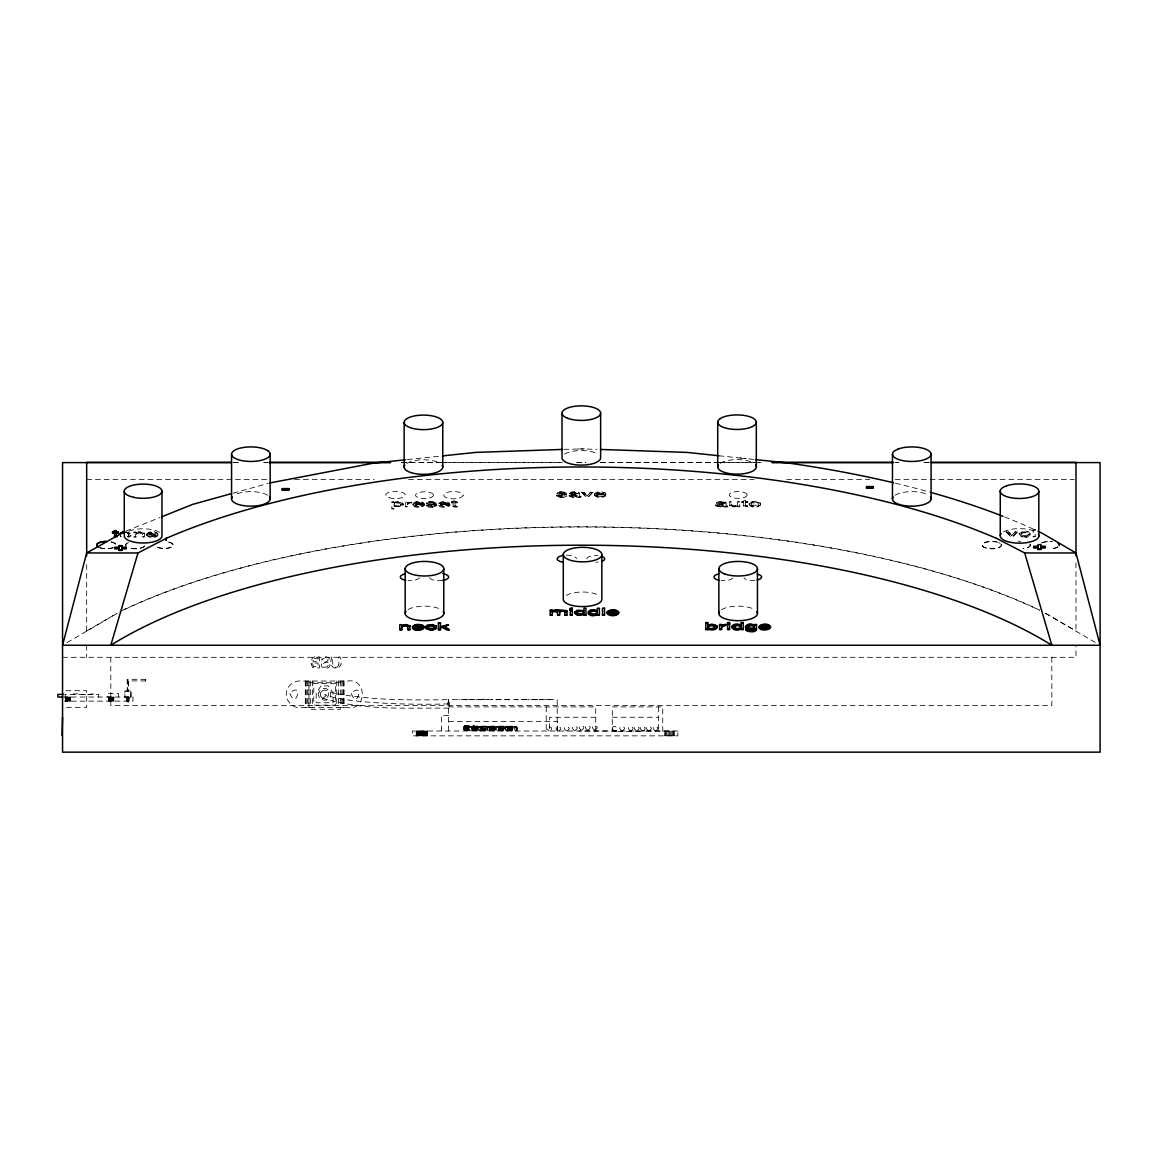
<?xml version="1.0" encoding="UTF-8"?>
<svg xmlns="http://www.w3.org/2000/svg" width="1158" height="1158" viewBox="0 0 1158 1158"><rect width="100%" height="100%" fill="white"/><g stroke="black" fill="none" stroke-linecap="round" stroke-linejoin="round"><path stroke-width="0.75" stroke-dasharray="5 3.75" d="M407.688 504.048L408.702 502.775L411.741 502.442M407.688 504.497L408.702 503.223L411.741 502.89L411.741 501.66L407.515 502.63M760.589 504.005C759.851 508.405 748.879 508.449 749.24 503.397C751.658 499.402 761.501 502.326 760.502 503.426M749.154 504.425L749.24 503.397M1019.04 533.404C1025.047 546.127 1040.217 525.79 1019.04 533.852C1032.762 524.27 1033.11 542.943 1019.04 534.982M131.143 535.416L128.871 537.008L131.143 535.416L130.854 533.317L125.484 531.826M393.908 506.48L400.914 506.813L403.187 504.237M146.719 534.851C147.558 530.451 157.763 530.422 158.139 535.039L148.817 535.039L151.582 536.646L157.879 535.271L151.582 536.197L148.817 534.591L158.139 535.039M424.421 504.845L415.1 504.396L424.421 504.845C424.349 499.923 411.568 500.242 413.377 505.713C415.157 508.955 427.577 506.321 422.12 505.091L418.805 506.046L415.259 505.424L418.805 506.495L424.146 505.525M413.001 504.656C414.723 500.936 421.787 501.298 424.291 503.962M449.912 504.845L440.59 504.396L449.912 504.845C449.608 499.228 436.088 501.284 438.868 505.713C440.648 508.955 453.067 506.321 447.61 505.091L444.296 506.046L440.749 505.424L444.296 506.495L449.637 505.525M594.43 494.842C595.371 490.529 602.377 491.426 605.345 493.062L605.721 494.148M464.054 726.08L515.961 726.24L517.423 728.947L516.772 730.539L464.865 730.38L463.403 728.31L464.865 725.603M470.162 726.24L468.701 728.31L470.162 731.016M577.364 493.67L574.542 492.961L569.606 493.8C570.72 490.702 577.321 491.122 579.362 493.12M724.112 503.267L721.289 502.558L716.353 503.412L718.293 501.631L724.894 501.747L726.037 502.413L726.182 506.133L727.629 506.321M436.32 505.206C425.406 503.744 428.561 501.921 436.001 503.542C435.538 500.097 424.436 500.907 427.461 504.396C440.909 505.829 430.776 507.58 426.347 505.12C427.157 508.333 436.508 508.362 436.32 504.758C425.406 503.296 428.561 501.472 436.001 503.093M426.81 504.034C427.201 501.023 433.787 501.53 435.929 503.209M558.851 495.291C558.894 498.345 568.303 495.885 562.933 495.262C556.868 496.753 555.232 490.76 561.891 491.817C578.088 494.234 544.521 491.079 566.769 494.944C566.913 498.548 557.62 498.519 556.795 495.291C564.959 496.999 568.491 495.74 557.041 493.265M612.293 728.31C614.261 722.824 619.993 729.945 614.927 731.509M436.32 504.758C435.611 507.797 428.692 507.276 426.419 505.496M577.364 493.424C561.225 495.494 572.906 498.201 580.882 497.289L580.882 496.275L579.362 495.914M723.996 503.238C707.668 504.931 720.102 507.899 727.629 506.9L727.629 505.872L726.109 505.525M751.499 503.194C748.994 508.695 764.121 505.481 756.391 502.239C744.319 504.092 756.652 501.819 758.258 503.209M1021.052 533.968C1021.906 531.232 1028.116 531.232 1028.29 534.446C1027.045 537.978 1019.214 536.053 1021.284 533.201M393.908 504.627C393.995 501.067 402.289 501.544 400.842 505.395C398.815 508.695 392.62 504.15 394.14 505.395M128.885 535.604L127.626 536.4L128.885 535.604L128.9 533.621L126.323 532.55L129.131 534.403M1028.043 535.199L1028.29 534.446M400.842 505.395L401.088 504.208M135.891 532.767C139.278 530.957 146.704 530.986 144.099 537.167L142.087 537.167C145.575 530.639 133.025 531.073 136.051 537.167L134.024 537.167L134.024 531.956L135.891 531.956L135.891 533.201L140.089 532.275L144.026 533.288M136.051 534.547L136.297 533.447M737.964 506.104L733.738 506.972L729.974 506.205L729.699 501.544L731.711 501.544C728.498 506.553 737.053 508.116 737.762 504.251M737.53 505.351L737.762 501.559L739.774 501.559L739.774 506.77L737.964 506.77L737.964 505.655L733.738 506.524L729.772 505.51M490.008 730.105L489.313 726.399M148.977 535.618L149.165 533.375L151.047 532.622L154.969 532.926L155.997 534.374L148.919 534.417L149.165 533.375M415.186 503.788L417.329 502.427L422.019 503.18C420.441 506.336 406.936 503.021 422.265 503.73M415.186 504.237L415.447 503.18M440.677 503.788L442.819 502.427L447.509 503.18C445.931 506.336 432.426 503.021 447.755 503.73M440.677 504.237L440.937 503.18M596.688 495.161L599.294 496.189L605.576 495.711L600.235 496.666L596.688 495.61L597.629 492.903L601.538 492.613L603.68 494.408L603.448 493.366M596.688 495.61L596.877 493.366M422.25 504.237L422.019 503.18M447.741 504.237L447.509 503.18M603.709 493.916L596.631 493.959M568.983 495.957L570.373 494.842L577.364 493.873M727.629 506.451C719.827 506.379 707.755 506.292 724.112 503.021M571.082 495.942L571.806 494.929L577.364 494.365C576.829 499.055 563.439 495.928 577.364 495.219M717.83 505.105L724.112 503.962C723.576 508.651 710.187 505.525 724.112 504.816M717.83 505.539L724.112 504.41M749.24 503.846C751.774 500.994 757.998 500.965 760.502 503.875M403.1 504.106L400.017 502.254L393.734 502.934L393.734 501.761L391.882 501.761L391.882 508.97L393.908 508.97L393.908 506.032L399.988 506.567L403.1 504.772M749.154 503.976C750.731 508.319 758.837 506.292 760.502 505.004M146.82 534.301C149.368 531.406 155.433 531.45 158.009 534.156M449.782 503.962L444.281 502.08L438.593 503.658M594.532 494.292L598.976 492.309L605.345 493.062M426.81 503.585C434.105 503.469 436.479 507.551 428.388 505.12M146.82 534.967C149.353 537.746 155.085 537.717 157.879 535.271M146.719 534.403C147.717 538.6 155.172 538.166 157.879 535.72M413.088 504.772C415.621 507.551 421.367 507.537 424.146 505.091M438.578 505.221L444.238 506.741L449.637 505.091M594.532 494.958C597.065 497.737 602.797 497.708 605.576 495.262M594.43 494.394C595.429 498.591 602.884 498.157 605.576 495.711M487.88 726.717L487.88 730.539M489.689 730.539L490.601 728.31L488.879 726.24M571.574 493.8C571.878 491.875 577.741 491.658 577.249 494.075M718.307 503.412L720.044 502.167L724.112 502.833M569.693 493.438L574.571 492.266L579.362 493.554M726.109 503.165L723.388 501.95L716.44 502.601M557.114 493.395C559.502 490.095 570.156 494.466 564.149 492.946M321.331 691.891L322.069 691.08A4.14 3.937 -67.5 0 1 326.947 690.863L327.685 691.615A4.285 4.067 -67.5 0 1 327.714 696.725L326.99 697.536A4.14 3.937 -67.5 0 1 322.112 697.753L321.374 697.015M556.868 495.682C559.213 498.548 566.305 495.827 566.899 496.189M587.28 495.812L590.855 491.947L593.128 491.947L588.278 497.158L586.078 497.158L581.634 491.947L583.907 491.947L587.28 496.261L590.855 491.947M1011.889 535.416L1015.465 531.551L1017.737 531.551L1012.888 536.762L1010.688 536.762L1006.244 531.551L1008.517 531.551L1011.889 535.865L1015.465 531.551M1021.284 533.65L1023.875 532.593L1028.058 533.216M401.088 504.656L398.931 502.919L394.14 503.426M751.499 505.192L758.244 505.192M1021.284 535.184L1025.452 535.792L1028.043 534.75M581.634 491.947L586.078 496.71L588.278 496.71L593.128 491.947M1006.244 531.551L1010.688 536.313L1012.888 536.313L1017.737 531.551M394.14 504.946L397.426 506.032L400.842 504.946M136.297 533.881L139.481 532.941L142.087 533.867M731.711 504.931L734.317 505.858L737.53 504.902M557.201 731.016L557.201 699.649L448.624 699.649C445.83 709.608 451.519 710.129 448.537 699.664C410.468 700.228 371.964 700.445 334.43 693.251L335.371 693.468L326.035 690.356M473.854 730.38L475.316 728.31L473.854 725.603M488.256 726.399L486.968 728.31L488.256 730.857M497.144 726.399C492.686 732.174 503.296 730.973 498.099 726.399M501.906 726.399C498.229 729.062 504.454 733.636 504.251 728.31C503.339 723.171 497.636 729.308 501.892 731.016M498.099 730.857L499.141 728.947L498.476 726.717M502.76 730.857L503.802 728.947L502.76 726.399M516.772 730.539L515.961 731.016M149.165 533.824L155.737 533.375M415.447 503.629L418.733 502.775L422.019 503.629M440.937 503.629L444.223 502.775L447.509 503.629M596.877 493.815L600.162 492.961L603.448 493.815M86.676 630.951L117.074 613.219M67.063 642.618L120.114 611.67M411.741 502.109L407.515 503.079L407.515 501.761L405.662 501.761L405.662 506.987L407.688 506.987L407.746 503.614M895.062 495.248L898.13 493.742A19.31 7.281 0 0 1 928.484 495.248M393.734 502.485C396.528 501.269 402.651 500.647 403.187 504.685M571.27 495.624L577.364 494.799M1003.436 531.884L1006.736 530.451A19.31 7.281 0 0 1 1036.801 532.651M564.149 493.395L559.14 493.684L566.769 494.944M126.208 531.015L159.963 517.496M473.405 725.603L471.928 728.31M475.634 726.24L474.158 728.31L475.634 731.016M465.313 730.38L466.79 728.31L465.313 725.603M478.688 726.24L477.226 728.31L478.688 731.016M479.904 726.24L478.428 728.31L479.904 731.016M470.611 731.016L472.073 728.31M484.16 726.24L482.698 728.31L484.16 731.016M476.068 731.016L477.545 728.947L476.068 726.24M479.137 731.016L480.613 728.947L479.137 726.24M492.7 726.24L491.224 728.31L492.7 731.016M480.353 731.016L481.815 728.947L480.353 726.24M493.351 726.24L491.889 728.31L493.351 731.016M484.609 731.016L486.085 728.947L484.609 726.24M493.149 731.016L494.611 728.947L493.149 726.24M493.8 731.016L495.262 728.947L493.8 726.24M506.104 726.24L504.642 728.31L506.104 731.016M506.987 726.24L505.51 728.31L506.987 731.016M510.866 726.24L509.404 728.31L510.866 731.016M515.513 726.24L514.051 728.31L515.513 731.016M506.553 731.016L508.015 728.947L506.553 726.24M507.436 731.016L508.898 728.947L507.436 726.24M511.315 731.016L512.791 728.947L511.315 726.24M580.882 496.84L571.43 496.825L569.099 495.132M322.517 698.94L325.803 695.712L326.353 692.614M233.019 493.178L268.222 483.407M558.721 731.016C566.132 725.661 550.687 725.661 558.098 731.016M567.116 731.016C574.527 725.661 559.082 725.661 566.494 731.016M575.135 730.539C582.546 725.183 567.102 725.183 574.513 730.539M581.837 730.061C589.248 724.705 573.789 724.705 581.2 730.061M588.119 730.061C595.53 724.705 580.071 724.705 587.482 730.061M595.198 730.061C602.609 724.705 587.149 724.705 594.561 730.061M622.468 730.857C629.865 725.501 614.42 725.501 621.832 730.857M631.023 730.857C638.434 725.501 622.99 725.501 630.401 730.857M637.117 730.857C644.528 725.501 629.084 725.501 636.495 730.857M643.095 730.857C650.492 725.501 635.047 725.501 642.458 730.857M649.233 730.857C656.644 725.501 641.199 725.501 648.61 730.857M655.848 730.857C663.259 725.501 647.814 725.501 655.225 730.857M128.871 536.559L127.887 537.211M407.384 459.581L440.547 456.093M578.276 448.884L596.963 449.318M579.289 492.816L579.362 496.362L580.882 496.71M453.154 506.307L457.077 506.683M452.995 505.988L453.618 506.987L457.077 507.132L457.077 506.046L455.051 505.858M743.61 505.771L747.706 506.466M745.622 505.887L745.622 500.242L743.61 500.242L743.769 506.538L747.706 506.914L747.706 505.829L745.68 505.641L747.706 506.278M454.993 505.641L457.077 506.48M563.874 449.376L584.37 448.884M448.711 708.131C406.936 707.726 363.38 710.824 323.024 698.26M233.163 462.375L238.591 462.375M263.908 462.375L267.527 462.375M401.363 462.375L442.964 462.375M444.773 462.375L562.325 462.375M576.8 462.375L585.847 462.375M600.307 462.375L717.873 462.375M719.683 462.375L761.269 462.375M895.105 462.375L898.724 462.375M924.055 462.375L929.469 462.375M233.163 462.592L238.591 462.592M263.908 462.592L267.527 462.592M401.363 462.592L439.345 462.592M441.155 462.592L562.325 462.592M576.8 462.592L585.847 462.592M600.307 462.592L714.254 462.592M716.064 462.592L761.269 462.592M895.105 462.592L898.724 462.592M924.055 462.592L929.469 462.592M86.676 479.571L267.527 479.571M294.653 479.571L374.237 479.571M408.6 479.571L754.046 479.571M786.6 479.571L869.788 479.571M895.105 479.571L1074.161 479.571M581.634 492.396L583.907 492.396L587.28 496.261M590.855 492.396L593.128 492.396M569.606 493.351L571.574 493.351M596.529 494.582L605.851 494.582L596.529 495.031M556.795 495.74L558.851 495.74M452.995 500.907L454.993 500.907M743.61 500.69L745.622 500.69M743.61 501.559L741.902 501.559L741.902 502.615L743.61 502.615M745.622 501.559L747.706 501.559L747.706 502.615L745.622 502.615M452.995 501.761L451.287 501.761L451.287 502.833L452.995 502.833M454.993 501.761L457.077 501.761L457.077 502.833L454.993 502.833M729.699 501.993L731.711 501.993M737.762 501.993L739.774 501.993M741.902 501.993L743.61 501.993M745.622 501.993L747.706 501.993M391.882 502.21L393.734 502.21M405.662 502.21L407.515 502.21M451.287 502.21L452.995 502.21M454.993 502.21L457.077 502.21M741.902 502.167L743.61 502.167M745.622 502.167L747.706 502.167M451.287 502.384L452.995 502.384M454.993 502.384L457.077 502.384M718.307 502.963L716.353 503.412M426.347 505.554L428.388 505.554M737.964 506.321L739.774 506.321M405.662 506.538L407.688 506.538M391.882 508.521L393.908 508.521M1033.139 530.132L1035.165 530.132M1006.244 532L1008.517 532L1011.889 535.865M1015.465 532L1017.737 532M134.024 532.405L135.891 532.405M148.919 533.983L155.968 534.417M1033.139 536.313L1035.165 536.313M134.024 536.719L136.051 536.719M142.087 536.719L144.099 536.719M62.546 657.31L1075.97 657.31L1075.97 645.252M145.763 679.341L127.264 679.341L127.264 691.008M145.763 680.918L128.422 680.918L128.48 691.094M308.954 682.728L340.322 682.728M65.992 690.718L86.676 690.718L86.676 707.364L62.546 707.364M131.013 697.044L131.013 691.008L124.847 691.008L124.847 697.044M130.883 691.094L124.905 691.094L124.905 697.116L130.883 697.116L130.912 691.008M73.186 693.903L77.774 693.903M93.451 693.903L88.92 694.38M62.546 697.044L132.996 697.044L132.996 701.14L64.356 701.14M126.729 698.491L129.146 698.491M482.915 699.171L489.212 699.649M501.023 699.649L494.727 699.649M448.624 706.901L595.719 706.901L595.719 731.016M448.624 715.586L441.372 715.586L441.372 731.016M595.719 717.265L549.63 717.265L549.63 731.016C557.041 725.661 541.597 725.661 549.008 731.016M612.293 717.265L658.381 717.265M448.624 721.376L557.432 721.376L557.432 731.016M464.445 725.762L474.273 725.762M469.728 726.399L516.396 726.399M463.736 726.515L516.772 726.717M463.518 727.065L517.09 727.166M463.403 727.673L475.316 727.673M468.816 727.702L517.308 727.702M463.403 728.31L517.423 728.31M463.518 728.918L517.423 728.947M463.736 729.453L517.308 729.554M464.054 729.902L517.09 730.105M464.445 730.22L474.273 730.22M617.793 731.509L643.182 731.509M125.484 532.275L131.143 533.824M718.771 455.745L746.389 458.655M739.991 457.975L753.511 459.393M614.377 731.016L612.293 728.947M498.447 726.399C495.566 725.226 494.712 730.293 497.216 731.016M470.611 726.24L473.405 730.38M267.585 495.248L264.516 493.742A19.31 7.281 0 0 0 234.148 495.248M159.428 532.347L156.431 530.871A18.846 7.107 0 0 0 126.787 532.347L126.772 531.869M120.635 535.879C122.458 537.963 118.97 534.301 120.635 536.328M1045.573 613.219L1075.97 630.951M1045.573 613.451L1095.569 642.618M745.839 506.22L745.622 505.438M440.59 504.396L440.749 505.424M415.1 504.396L415.259 505.424M729.699 505.221L729.772 505.959M144.026 532.839L144.099 533.563M605.721 493.699L605.851 495.031M1075.97 562.802L1075.97 631.182M1051.84 657.31L1051.84 705.569L110.806 705.569L110.806 657.31M1030.302 533.418L1030.287 535.01M747.098 494.944A8.946 3.373 0 0 1 733.694 497.868A8.946 3.373 0 0 1 733.694 492.034A8.946 3.373 0 0 1 747.098 494.944L747.098 495.175M735.055 505.829L735.026 506.929M723.924 502.514L723.996 503.687M723.041 505.525L723.157 506.582M718.003 504.772L717.989 505.872M715.832 504.743L715.803 505.872M673.609 731.016L673.609 735.851M672.841 731.016L672.841 735.851M671.828 731.016L671.828 735.851M670.67 731.016L670.67 735.851M669.425 731.016L669.425 735.851M668.557 731.016L645.281 731.016M668.282 731.509L668.18 735.851M667.008 735.851L666.791 731.509M666.009 735.851L665.807 731.509M665.372 731.509L665.242 735.851M664.953 731.509L664.591 735.851M662.752 731.509L662.723 706.901L612.293 706.901L612.293 731.509M658.381 706.901L658.497 731.509M645.035 731.016L643.53 731.016M616.823 731.016L608.008 731.016M606.995 731.016L578.928 731.016M594.532 493.844L594.532 495.392M576.308 495.928L576.409 496.97M571.27 495.175L571.241 496.261M569.693 492.99L569.606 493.8M566.378 492.946L566.45 493.728M564.771 495.248L564.684 496.232M559.314 492.932L559.271 493.916M557.114 492.946L557.041 493.713M556.795 495.291L556.868 496.131M550.745 699.649L543.898 699.171M546.243 706.901L546.243 731.016M542.928 699.649L539.121 699.649M537.732 699.649L531.073 699.649M529.467 699.649L528.193 699.649M526.123 699.649L515.773 699.649M509.694 699.649L502.659 699.649M492.599 699.649L491.325 699.649M481.019 699.649L473.94 699.649M473.376 699.649L469.569 699.649M468.324 699.649L458.727 699.649M463.084 495.059L463.084 495.277A9.655 3.633 0 0 1 448.363 498.258A9.655 3.633 0 0 1 448.855 491.962A9.655 3.633 0 0 1 463.084 495.277M455.051 506.307L454.993 500.459L452.995 500.459L453.154 506.755M448.624 699.649L448.624 731.016M436.537 505.235L436.436 506.003M435.929 502.76L436.001 503.542M434.322 505.062L434.236 506.046M433.7 502.76L433.859 503.542M433.425 494.944L433.425 495.175A8.946 3.373 0 0 1 420.007 498.085A8.946 3.373 0 0 1 420.007 492.251A8.946 3.373 0 0 1 433.425 495.175M427.259 731.016L427.259 735.851M427.085 731.016L427.085 735.851M426.665 502.775L426.578 503.527M426.607 731.016L426.607 735.851M426.347 505.12L426.419 505.945M425.84 731.016L425.724 735.851M425.247 731.016L425.247 735.851M424.841 731.016L424.841 735.851M424.479 731.016L424.479 735.851M423.683 731.016L423.683 735.851M423.481 731.016L423.481 735.851M422.424 731.016L422.424 735.851M422.308 731.016L422.308 735.851M421.179 731.016L421.179 735.851M421.063 731.016L421.063 735.851M420.021 731.016L420.021 735.851M419.818 731.016L419.818 735.851M419.022 731.016L419.022 735.851M418.646 731.016L418.646 735.851M418.255 731.016L418.255 735.851M417.763 731.016L417.763 735.851M417.604 731.016L417.647 735.851M416.88 731.016L416.88 735.851M416.402 731.016L416.402 735.851M416.243 731.016L416.243 735.851M413.102 503.658L413.088 505.221M403.1 503.658L403.1 505.221M343.984 681.034L343.984 707.581M343.738 681.034L343.738 707.581M343.014 681.034L343.014 707.581M341.856 681.034L341.856 707.581M340.322 681.034L340.322 709.275L308.954 709.275L308.954 681.034M338.614 681.034L338.614 707.581M336.732 681.034L336.732 707.581M312.544 681.034L312.544 707.581M310.662 681.034L310.662 707.581M308.925 681.034L308.925 707.581M307.42 681.034L307.42 707.581M306.277 681.034L306.277 707.581M305.553 681.034L305.553 707.581M305.307 681.034L305.307 707.581M146.82 533.852L146.82 535.401M145.647 680.991L145.676 679.341L145.604 680.918M138.786 531.869L138.743 532.955M129.146 701.14L129.103 697.044L128.784 701.14M128.596 680.918L128.596 691.008M128.596 697.044L128.596 702.269L127.264 702.269L127.264 697.044M128.451 697.044L128.48 702.356M128.248 697.044L128.248 701.14M127.93 697.044L127.93 701.14M127.655 697.044L127.626 701.14M127.293 679.341L127.308 691.094M127.293 697.044L127.308 702.356M126.888 697.044L126.888 701.14L126.729 697.044M118.521 697.044L118.521 693.425L107.665 693.425L107.665 697.044M113.831 701.14L113.831 697.044L113.701 701.14M113.484 697.044L113.354 701.14M113.05 697.044L112.934 701.14M112.5 697.044L112.5 701.14M110.488 697.044L110.488 701.14M110.357 697.044L110.357 701.14M109.851 697.044L109.721 701.14M109.301 697.044L109.301 701.14M109.17 697.044L109.17 701.14M108.881 697.044L108.881 701.14M108.519 697.044L108.62 701.14M108.389 697.044L108.389 701.14M98.734 697.044L98.734 694.38L65.21 694.38L65.181 701.14M86.676 564.597L86.676 631.182M86.676 645.252L86.676 657.31M85.591 694.38L81.161 694.38M70.406 697.044L70.406 701.14M70.175 697.044L70.175 701.14M69.914 697.044L69.914 701.14M69.494 697.044L69.625 701.14M68.944 697.044L69.075 701.14M67.063 697.044L67.063 701.14M66.932 697.044L66.932 701.14M66.295 697.044L66.295 701.14M65.876 697.044L65.876 701.14M65.745 697.044L65.745 701.14M65.326 697.044L65.326 701.14M448.624 703.89A102.946 12.796 0 0 1 324.529 694.308M321.171 697.015A4.285 4.067 -67.5 0 1 321.142 691.891M598.107 562.093A8.946 3.373 0 0 1 595.805 562.209M586.86 558.836A8.946 3.373 0 0 1 598.107 555.579M1001.077 544.26A9.655 3.633 0 0 1 991.755 548.834A9.655 3.633 0 0 1 982.433 544.26A9.655 3.633 0 0 1 996.575 542.045M998.572 542.624A9.655 3.633 0 0 1 1000.107 543.377M111.211 542.045A9.655 3.633 0 0 1 115.713 546.142M113.209 547.763A9.655 3.633 0 0 1 99.559 547.763M113.209 547.546A9.655 3.633 0 0 1 99.559 547.546M111.211 541.828A9.655 3.633 0 0 1 115.713 545.91M564.597 454.197A19.31 7.281 0 0 1 598.035 454.182M406.748 463.417A19.31 7.281 0 0 1 440.185 463.446M144.663 546.142A9.655 3.633 0 0 1 128.524 547.763M126.019 546.142A9.655 3.633 0 0 1 128.524 542.624M144.663 545.91A9.655 3.633 0 0 1 128.524 547.546M126.019 545.91A9.655 3.633 0 0 1 126.989 543.16M168.764 542.277A8.946 3.373 0 0 1 170.617 547.575A8.946 3.373 0 0 1 156.562 546.88M168.764 542.06A8.946 3.373 0 0 1 170.617 547.358A8.946 3.373 0 0 1 156.562 546.663M720.218 463.316A19.31 7.281 0 0 1 753.641 463.186M754.958 580.288A8.946 3.373 0 0 1 744.001 577.9M121.59 610.744A585.832 220.831 0 0 1 1039.551 610.034M895.452 483.219A585.832 220.831 0 0 1 929.454 492.005M1004.608 516.946A585.832 220.831 0 0 1 1036.54 530.625M1030.027 544.028A9.655 3.633 0 0 1 1023.209 548.487M1018.2 541.452A9.655 3.633 0 0 1 1020.705 541.336M1030.027 544.26A9.655 3.633 0 0 1 1023.209 548.704M721.448 609.774A19.31 7.281 0 0 1 754.871 609.774M408.065 609.586A19.31 7.281 0 0 1 441.488 609.962M566.175 595.458A19.31 7.281 0 0 1 599.583 595.863M124.586 609.542A585.832 220.831 0 0 1 1039.551 610.252M1001.077 544.028A9.655 3.633 0 0 1 990.915 548.602A9.655 3.633 0 0 1 982.997 543.435A9.655 3.633 0 0 1 998.572 542.407M1058.021 546.793A9.655 3.633 0 0 1 1049.655 548.617M1041.303 543.16A9.655 3.633 0 0 1 1052.159 541.452M733 577.972A9.655 3.633 0 0 1 721.188 580.549M442.501 580.419A9.655 3.633 0 0 1 429.372 577.451M1058.021 547.01A9.655 3.633 0 0 1 1049.655 548.834M1042.837 542.624A9.655 3.633 0 0 1 1052.159 541.683M566.465 555.203A9.655 3.633 0 0 1 576.481 558.692M419.514 577.654A9.655 3.633 0 0 1 408.34 580.621M289.978 693.512C296.723 710.925 302.86 679.992 289.978 693.512M329.943 664.504C330.363 671.249 317.133 667.992 322.648 662.637C333.403 661.102 325.427 655.341 321.692 660.234C321.548 654.009 333.475 657.426 328.394 662.246C317.958 661.84 325.384 671.987 328.611 664.576L329.943 664.504M338.874 664.735C335.14 672.624 330.03 661.088 333.229 657.006L331.825 657.006C326.18 671.872 345.938 671.901 340.278 657.006L338.874 657.006L338.874 664.735M313.239 660.219L313.094 661.739L318.016 661.739L318.016 658.251L314.339 658.468L313.239 660.219M311.328 663.968L312.588 667.529L319.42 668.007L319.42 657.006C316.018 654.791 308.549 658.83 313.225 662.202L311.328 663.968M318.812 692.745C316.525 700.156 328.742 703.427 330.464 695.871C332.751 688.46 320.534 685.189 318.812 692.745M351.323 693.251C356.91 711.07 365.074 680.615 351.323 693.251M286.822 690.53C283.971 699.49 292.366 709.159 301.645 707.581L347.632 707.581C367.216 710.853 367.216 677.763 347.632 681.034L301.645 681.034C295.203 680.122 288.689 684.291 286.822 690.53M312.747 664.113L313.384 666.443L318.016 666.762L318.016 662.984L313.746 663.114L312.747 664.113M321.012 685.869L316.192 693.106L316.192 702.761L333.084 702.761L333.084 693.106L328.264 685.869L321.012 685.869M1035.165 529.684L1033.139 529.684L1033.139 536.762L1035.165 536.762L1035.165 529.684M335.502 683.452L313.775 683.452L313.775 705.164L335.502 705.164L335.502 683.452M677.85 731.016L412.422 731.016L412.422 735.851L677.85 735.851L677.85 731.016M674.245 735.851L674.245 731.016L674.086 735.851M111.863 701.14L111.863 697.044L111.733 701.14M111.182 701.14L111.182 697.044L111.052 701.14M68.438 701.14L68.438 697.044L68.308 701.14M67.743 701.14L67.743 697.044L67.613 701.14M389.102 497.665A9.655 3.633 0 0 0 404.982 495.682A9.655 3.633 0 0 0 392.504 491.484A9.655 3.633 0 0 0 389.102 497.665"/><path stroke-width="1.5" d="M721.608 627.173L722.172 625.653L725.661 625.103M119.795 534.374L120.649 532.868L124.239 531.869M705.801 629.199C709.116 629.518 718.09 631.588 716.759 625.769L712.894 624.336L707.799 625.088M754.669 625.132C743.364 620.471 743.016 633.194 754.48 628.562L754.48 629.257M427.809 627.607L429.835 625.378L436.32 626.29L432.368 624.582L426.564 625.653L426.086 628.635L432.383 630.082L436.465 628.273L428.04 628.36L432.513 629.344L434.438 627.824M574.643 612.886L576.93 610.324L583.965 610.671M597.383 610.671C585.21 606.199 585.774 619.429 597.6 614.652M741.25 625.031C729.207 620.399 729.858 633.947 741.467 629.026M731.928 627.26L732.305 625.783M412.61 626.579C411.09 632.804 427.606 629.416 421.642 628.012L417.372 628.924L414.607 627.332C434.293 630.821 418.342 620.095 412.61 626.579L412.595 628.143M609.282 612.712L612.046 614.305L616.317 613.393C621.542 614.261 606.531 617.518 607.284 611.96C609.224 609.311 613.277 609.89 616.128 610.266C628.432 616.302 592.534 611.554 618.604 612.712M770.519 627.071C769.448 622.078 756.811 624.046 759.489 628.374C761.255 631.631 773.689 628.997 768.232 627.752L763.962 628.678L761.197 627.071L770.519 627.071L761.197 627.071M747.88 629.749C750.891 632.673 760.343 629.518 748.198 630.097C741.019 630.14 757.477 634.758 756.521 628.418M756.304 630.01L756.521 624.437L754.669 624.437L754.669 625.581C743.364 620.92 743.016 633.629 754.48 629.011M754.292 630.024L754.48 628.808M124.673 531.623L86.676 552.959L62.546 645.252L1100.1 645.252L1075.97 552.959L1042.533 533.447A585.832 220.831 0 0 0 1038.06 531.319M996.502 538.383A549.732 207.224 0 0 0 166.419 538.253L137.976 552.959L110.806 645.252A549.76 207.239 0 0 1 1051.84 645.252L1024.671 552.959L996.517 538.383M754.249 628.099L754.48 626.883C753.757 624.191 748.3 624.234 747.518 626.854C749.588 631.892 760.98 627.404 747.75 628.085M747.518 627.303L747.75 626.087M708.045 628.056L708.045 626.55L709.897 625.132L707.799 626.854C708.001 630.111 714.718 630.053 715.022 626.883M583.719 613.697L583.965 612.51C583.096 609.759 577.031 609.817 576.742 612.944L579.651 614.753L583.719 613.697L578.942 614.218L576.742 612.495M590.16 612.495C590.421 615.694 597.166 615.752 597.383 612.51C596.515 609.759 590.45 609.817 590.16 612.944M597.152 613.697L597.152 611.742M741.004 627.622L741.25 626.869C740.367 624.205 734.968 624.263 734.027 626.854C734.389 630.647 741.467 629.084 741.25 627.318L741.004 626.102M734.273 626.102L734.273 628.056M401.84 626.84L405.271 625.219L407.877 626.608M401.84 627.274L403.288 625.913L407.703 625.769M425.797 626.594C426.231 630.821 434.308 630.661 436.465 627.824M414.709 627.158L416.837 625.349L420.759 625.667L421.758 627.158L421.526 626.116M609.383 612.09L611.511 610.729L616.201 611.496C614.623 614.652 601.118 611.323 616.461 612.032M609.383 612.539L609.629 611.496M761.544 625.856C760.198 626.956 766.205 623.033 768.116 625.856L768.347 626.898M421.787 626.652L414.709 626.71M616.432 612.539L616.201 611.496M768.347 626.449L761.298 626.449M559.632 611.844L562.6 610.599L564.93 612.003M559.632 612.293L561.456 611.135L564.786 611.149M552.294 612.293L554.841 610.425L566.725 610.686L556.014 609.933L552.12 610.744M721.666 626.739L725.661 625.552L725.661 624.321L721.434 625.306M715.022 627.332L712.836 625.132L707.799 625.523L707.799 622.57L705.801 622.57L705.801 629.648L707.61 629.648L707.61 628.591C710.39 629.778 716.788 630.372 717.019 626.261L717.019 627.81M123.11 531.985L119.882 533.809M426.564 625.653L425.797 628.157M574.744 612.35L577.856 610.556L583.965 611.12L583.965 608.211L585.977 608.211L585.977 615.289L584.182 615.289L584.182 614.203L577.856 614.869L574.73 613.016M588.163 613.465L591.289 614.869L597.6 614.203L597.6 615.289L599.395 615.289L599.395 608.211L597.383 608.211L597.383 611.12L592.331 610.425L588.163 611.902M422.627 625.291C407.949 621.904 412.653 634.598 423.654 628.012M770.519 627.52C769.404 622.816 760.806 625.002 759.199 626.319M745.824 629.749L750.876 631.182L756.304 629.561M607.183 612.524C608.022 616.678 616.534 616.592 618.343 613.393M759.199 627.882L764.845 629.416L770.258 627.752M436.175 625.899L436.32 626.739L431.297 625.711L428.04 626.362M747.75 626.536L751.803 625.479L754.48 627.332M590.421 613.697L594.619 614.305L597.152 613.248M583.965 612.958L581.866 611.221L577.002 611.742M597.152 612.191L594.604 611.12L590.421 611.742M734.273 626.55L737.704 625.45L741.004 626.55M708.045 627.607L710.563 628.664L714.761 628.07M718.423 464.98L718.336 465.067A19.31 7.281 0 0 0 729.801 473.636A19.31 7.281 0 0 0 753.829 470.466L755.711 468.701A19.31 7.281 0 0 0 755.624 464.937M166.39 538.282L166.115 540.395L166.115 538.383M618.604 613.147C617.518 608.515 609.571 610.831 607.574 611.467M414.607 627.332L415.259 628.794L417.372 629.373L423.654 628.461M609.282 613.147L612.046 614.753L618.343 613.841M761.371 627.65L764.917 629.156L768.232 627.752M609.629 611.945L612.915 611.077L616.201 611.931M761.544 626.304L766.205 625.552L768.376 626.84M122.43 533.288L124.717 532.55M734.273 627.607L736.937 628.664L740.7 627.926M557.606 612.003L552.511 611.366M740.527 624.712L732.768 625.363M725.661 624.77L721.434 625.74L721.434 624.437L719.581 624.437L719.581 629.648L721.608 629.648L721.666 626.29M401.667 625.494L405.865 624.553L409.874 625.856M409.874 626.304L405.865 625.002L401.667 625.942L401.667 624.698L399.814 624.698L399.814 629.909L401.84 629.909L402.072 626.174M421.526 626.565L415.259 625.87M574.643 612.452L576.916 615.101L584.182 614.652M732.015 627.39L735.142 629.243L741.467 628.577L741.467 629.648L743.248 629.648L743.248 622.57L741.25 622.57L741.25 625.479M161.599 516.83L192.793 504.338L231.311 493.655M440.431 626.71L448.378 624.698L443.977 626.782L448.378 624.698M448.378 625.146L440.431 627.158L440.431 622.83L438.433 622.83L438.433 629.909L440.431 629.909L440.431 627.607L442.385 626.883L449.145 629.909L446.67 629.909L442.385 627.318L440.431 628.056M436.32 626.739L433.309 625.117L427.244 625.262M269.886 482.944L373.542 463.142L405.604 459.769M709.897 625.581L714.761 626.116M442.313 455.905L475.706 452.402L562.079 449.449M557.606 611.554L556.245 610.657L554.117 611.135M716.759 625.769L710.52 624.35M231.354 462.375L86.676 462.375L86.676 555.854M269.336 462.375L390.521 462.375M772.125 462.375L893.31 462.375M931.278 462.375L1075.97 462.375L1075.97 555.854M231.354 462.592L62.546 462.592L62.546 752.15L1100.1 752.15L1100.1 462.592L931.278 462.592M269.336 462.592L390.521 462.592M772.125 462.592L893.31 462.592M866.502 487.75L873.074 487.75M282.234 489.038L288.805 489.038M282.234 489.82L288.805 489.82M114.251 531.088L116.263 531.088M114.251 531.956L112.543 531.956L112.543 533.027L114.251 533.027M116.263 531.956L118.348 531.956L118.348 533.027L116.263 533.027M112.543 532.405L114.251 532.405M116.263 532.405L118.348 532.405M112.543 532.579L114.251 532.579M116.263 532.579L118.348 532.579M119.057 546.04L121.937 546.04M1038.075 546.301L1033.689 546.301L1033.689 547.835L1038.075 547.835M1040.955 546.301L1045.341 546.301L1045.341 547.835L1040.955 547.835M1033.689 546.75L1038.075 546.75L1038.075 544.651L1040.955 544.651L1040.955 546.75L1045.341 546.75M119.057 547.242L114.656 547.242L114.656 548.776L119.057 548.776M121.937 547.242L126.309 547.242L126.309 548.776L121.937 548.776M1033.689 547.387L1038.075 547.387L1038.075 549.485L1040.955 549.485L1040.955 547.387L1045.341 547.387M114.656 547.691L119.057 547.691L119.057 545.592L121.937 545.592L121.937 547.691L126.309 547.691M114.656 548.327L119.057 548.327L119.057 550.426L121.937 550.426L121.937 548.327L126.309 548.327M1038.075 549.037L1040.955 549.037M119.057 549.978L121.937 549.978M86.676 552.959L137.976 552.959M1024.671 552.959L1075.97 552.959M570.257 608.659L572.284 608.659M570.257 609.166L572.284 609.166M550.267 610.512L552.12 610.512M570.286 610.512L572.284 610.512M550.267 614.84L552.294 614.84M557.606 614.84L559.632 614.84M564.93 614.84L566.957 614.84M570.286 614.84L572.284 614.84M584.182 614.84L585.977 614.84M597.6 614.84L599.395 614.84M602.507 614.84L604.534 614.84M705.801 623.018L707.799 623.018M727.542 623.018L729.569 623.018M741.25 623.018L743.248 623.018M438.433 623.279L440.431 623.279M727.542 623.525L729.569 623.525M754.669 624.886L756.521 624.886M414.607 627.781L422.366 627.781M434.438 628.273L436.465 628.273M719.581 629.199L721.608 629.199M727.571 629.199L729.569 629.199M741.467 629.199L743.248 629.199M399.814 629.46L401.84 629.46M407.877 629.46L409.874 629.46M438.433 629.46L440.431 629.46M745.824 630.198L747.88 630.198M63.748 694.38L57.9 694.38L57.9 697.044L62.546 697.044M62.546 717.265L62.054 735.605M600.568 449.449L686.94 452.402L718.771 455.745M116.307 536.053L117.378 536.719L116.263 535.836M755.291 459.581L789.09 463.142A585.832 220.831 0 0 1 893.629 482.785M114.251 536.183L114.888 537.182L114.251 530.639L116.263 530.639L116.307 536.501M443.977 626.348L449.145 629.46M443.977 626.782L449.145 629.909M423.799 626.883L423.423 625.812M566.725 610.686L566.957 611.714M427.809 627.158L428.04 628.36M1038.798 491.643L1038.798 536.342M1000.266 490.76L1000.266 535.459M931.075 454.197L931.075 498.895M892.471 454.197L892.471 498.895M757.462 568.723L757.462 613.422M756.319 422.12L756.319 466.819M745.52 626.348L745.52 627.897M732.015 626.275L732.015 627.824M718.857 568.723L718.857 613.422M717.714 422.265L717.714 466.964M607.284 611.96L607.284 613.523M601.856 554.827A19.31 7.281 0 0 1 572.385 560.776A19.31 7.281 0 0 1 573.456 548.183A19.31 7.281 0 0 1 601.856 554.827L601.856 599.526A19.31 7.281 0 0 1 581.953 606.575A19.31 7.281 0 0 1 563.28 599.062L563.28 554.364M600.626 413.131L600.626 457.83A19.31 7.281 0 0 1 581.33 465.111A19.31 7.281 0 0 1 562.021 457.844L562.021 413.145M574.744 611.902L574.73 613.465M566.957 611.265L566.957 615.289L564.93 615.289L564.93 611.554M559.85 611.366L559.632 615.289L557.606 615.289L557.447 611.149M552.959 610.382L552.12 611.192L552.12 610.078L550.267 610.078L550.267 615.289L552.294 615.289L552.294 611.844M443.775 568.94A19.31 7.281 0 0 1 414.332 574.904A19.31 7.281 0 0 1 415.346 562.31A19.31 7.281 0 0 1 443.775 568.94L443.775 613.639M442.761 422.381A19.31 7.281 0 0 1 413.782 428.663A19.31 7.281 0 0 1 413.826 416.069A19.31 7.281 0 0 1 442.761 422.381L442.761 467.079M409.816 625.581L409.874 629.909L407.877 629.909L407.877 626.16M405.184 568.491L405.184 613.19M404.576 624.611L404.533 625.696M404.142 422.366L404.142 467.065M270.176 454.197L270.176 498.895M231.571 454.197L231.571 498.895M161.961 491.195L161.961 535.893A18.846 7.107 0 0 1 133.691 542.045L129.783 540.916A18.846 7.107 0 0 1 124.268 535.893L124.268 491.195M930.424 496.999A19.31 7.281 0 0 1 928.484 502.529L925.416 504.034A19.31 7.281 0 0 1 902.125 505.192A19.31 7.281 0 0 1 893.122 496.999M98.025 547.01A9.655 3.633 0 0 1 106.391 541.553M98.025 546.793A9.655 3.633 0 0 1 106.391 541.336M269.51 496.999A19.31 7.281 0 0 1 260.521 505.192A19.31 7.281 0 0 1 237.216 504.034L234.148 502.529A19.31 7.281 0 0 1 232.222 496.999M1038.451 534.446A19.31 7.281 0 0 1 1032.328 541.351L1028.145 542.407A19.31 7.281 0 0 1 1006.867 541.394A19.31 7.281 0 0 1 1001.221 533.592M442.805 573.688A9.655 3.633 0 0 1 448.609 577.089A9.655 3.633 0 0 1 442.501 580.419M757.115 574.107A8.946 3.373 0 0 1 757.115 579.955M931.191 492.497A585.832 220.831 0 0 1 1002.944 516.294M756.811 611.525A19.31 7.281 0 0 1 738.167 620.688A19.31 7.281 0 0 1 719.509 611.525M443.268 611.742A19.31 7.281 0 0 1 423.9 620.688A19.31 7.281 0 0 1 405.995 611.323M442.11 465.198A19.31 7.281 0 0 1 423.423 474.346A19.31 7.281 0 0 1 404.808 465.183M1058.021 543.16A9.655 3.633 0 0 1 1059.309 544.969M718.857 580.187A9.655 3.633 0 0 1 718.857 573.876M562.354 562.064A9.655 3.633 0 0 1 561.702 555.768M405.937 580.332A9.655 3.633 0 0 1 404.446 574.05M1058.977 544.26A9.655 3.633 0 0 1 1059.309 545.201M602.117 556.462A8.946 3.373 0 0 1 602.117 561.225M720.218 418.617L718.336 420.368A19.31 7.281 0 0 0 729.801 428.938A19.31 7.281 0 0 0 753.829 425.768L755.711 424.002A19.31 7.281 0 0 0 744.247 415.447A19.31 7.281 0 0 0 720.218 418.617M898.13 449.043L895.062 450.549A19.31 7.281 0 0 0 900.027 459.958A19.31 7.281 0 0 0 925.416 459.335L928.484 457.83A19.31 7.281 0 0 0 923.519 448.421A19.31 7.281 0 0 0 898.13 449.043M1006.736 485.752L1003.436 487.185A19.31 7.281 0 0 0 1005.072 496.029A19.31 7.281 0 0 0 1028.145 497.708L1032.328 496.652A19.31 7.281 0 0 0 1033.978 486.374A19.31 7.281 0 0 0 1006.736 485.752M873.074 486.534L866.502 486.534L866.502 488.198L873.074 488.198L873.074 486.534M288.805 488.589L282.234 488.589L282.234 490.254L288.805 490.254L288.805 488.589M572.284 608.211L570.257 608.211L570.257 609.615L572.284 609.615L572.284 608.211M604.534 608.211L602.507 608.211L602.507 615.289L604.534 615.289L604.534 608.211M572.284 610.078L570.286 610.078L570.286 615.289L572.284 615.289L572.284 610.078M729.569 622.57L727.542 622.57L727.542 623.974L729.569 623.974L729.569 622.57M729.569 624.437L727.571 624.437L727.571 629.648L729.569 629.648L729.569 624.437M133.691 497.347L129.783 496.217A18.846 7.107 0 0 1 129.783 486.172A18.846 7.107 0 0 1 156.431 486.172L159.428 487.648A18.846 7.107 0 0 1 156.431 496.217A18.846 7.107 0 0 1 133.691 497.347M267.585 450.549L264.516 449.043A19.31 7.281 0 0 0 239.113 448.421A19.31 7.281 0 0 0 234.148 457.83L237.216 459.335A19.31 7.281 0 0 0 262.62 459.958A19.31 7.281 0 0 0 267.585 450.549M567.681 418.284A19.31 7.281 0 0 0 599.974 415.013A19.31 7.281 0 0 0 576.308 406.111A19.31 7.281 0 0 0 567.681 418.284M724.517 573.861A19.31 7.281 0 0 0 756.811 570.605A19.31 7.281 0 0 0 733.159 561.688A19.31 7.281 0 0 0 724.517 573.861"/></g></svg>
